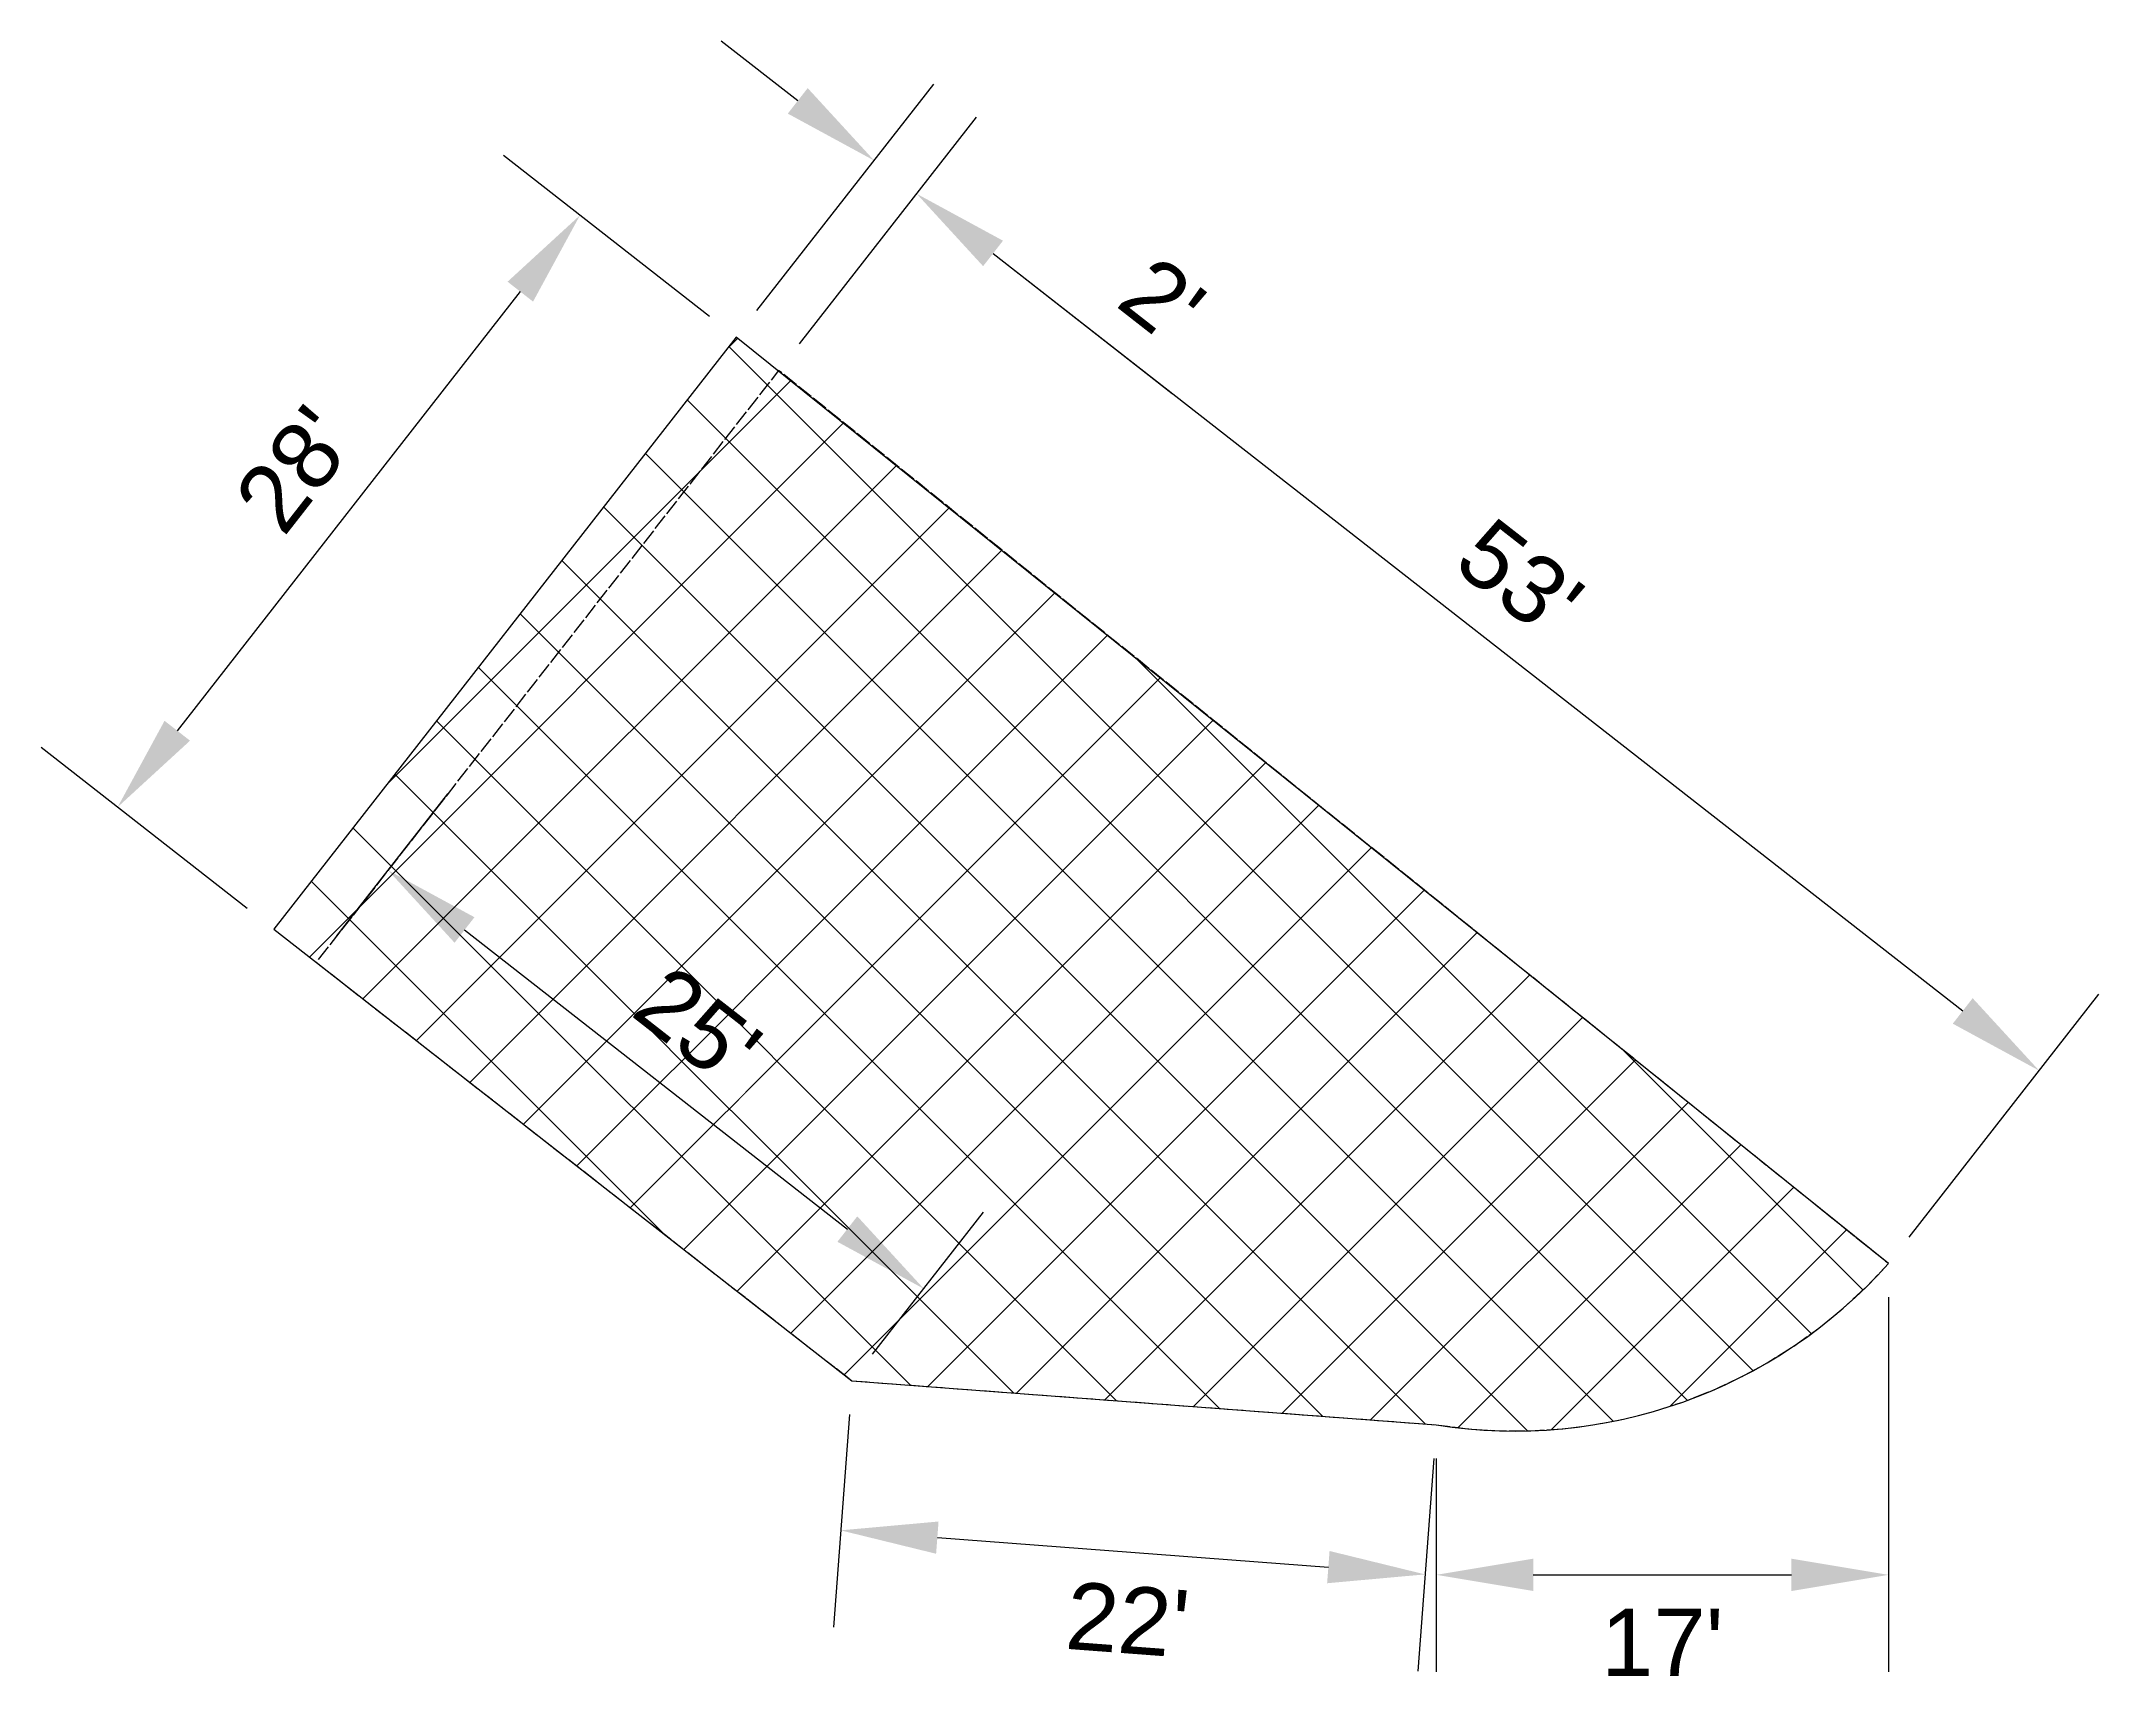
# Model space of a CAD drawing. Extents: x 6427206 to 6435731, y 1884028 to 1888410.
# Drawn here: x 6431545.5 to 6431621.9, y 1887985.2 to 1888046.6 of the extents above; entities that cross this region are included whole.
import ezdxf

# ---------------------------------------------------------------- set-up
doc = ezdxf.new("R2010")
doc.units = 0
doc.header["$MEASUREMENT"] = 0
doc.linetypes.add('ESMT', pattern=[0.7, 0.6, -0.1])
doc.layers.get('Defpoints').update_dxf_attribs({"lineweight": 25})
doc.layers.add('ANNO-DIMS-ESMT', color=150, linetype='Continuous', lineweight=25, plot=False)
for name, color, linetype, lineweight in [('C-LIMIT-LEASE-IMPACT', 7, 'Continuous', 30), ('C-LIMIT-LEASE-IMPACT-HATCH', 7, 'Continuous', 30), ('C-LIMT-ESMT', 1, 'ESMT', 30)]:
    doc.layers.add(name, color=color, linetype=linetype, lineweight=lineweight)
doc.styles.add('Arial 0.125', font='arial.ttf', dxfattribs={"height": 0.125})
doc.dimstyles.new('Arial 0.125', dxfattribs={"dimtxt": 0.125, "dimasz": 0.18, "dimexe": 0.18, "dimexo": 0.0625, "dimgap": 0.0625, "dimtad": 2, "dimdec": 0, "dimzin": 0, "dimdsep": 46, "dimtxsty": 'Arial 0.125', "dimcen": 0.09, "dimclrt": 256, "dimadec": 0, "dimazin": 0, "dimtfac": 1, "dimtdec": 0, "dimtofl": 0, "dimtmove": 0, "dimatfit": 3, "dimfxl": 1, "dimtfill": 1, "dimtolj": 1, "dimtzin": 0, "dimarcsym": 0})

# ---------------------------------------------------------------- blocks, each defined once
blk = doc.blocks.new('*D86')
at = {"layer": 'ANNO-DIMS-ESMT', "color": 0, "lineweight": -2, "transparency": 16777216}
for p, q in [((6431573.59, 1888044.341), (6431570.753, 1888046.557)), ((6431572.074, 1888036.553), (6431578.643, 1888044.962)), ((6431573.65, 1888035.321), (6431580.219, 1888043.73)), ((6431580.84, 1888038.677), (6431587.493, 1888033.479))]:
    blk.add_line(p, q, dxfattribs=at)
at = {"layer": 'ANNO-DIMS-ESMT', "color": 0, "transparency": 16777216}
for points in [[(6431573.959, 1888044.814), (6431573.22, 1888043.868), (6431576.427, 1888042.125)], [(6431581.209, 1888039.15), (6431580.47, 1888038.204), (6431578.003, 1888040.893)]]:
    blk.add_solid(points, dxfattribs=at)
at = {"layer": 'Defpoints', "color": 0, "transparency": 16777216}
for p in [(6431578.003, 1888040.893), (6431571.304, 1888035.568), (6431572.88, 1888034.336)]:
    blk.add_point(p, dxfattribs=at)
at = {"layer": 'ANNO-DIMS-ESMT', "transparency": 16777216, "insert": (6431587.127, 1888036.944), "char_height": 2.5, "attachment_point": 5, "rotation": 322.0023, "style": 'Arial 0.125', "bg_fill": 3, "box_fill_scale": 1.25, "bg_fill_color": 256, "bg_fill_true_color": 13158600, "bg_fill_transparency": 0}
blk.add_mtext("\\A1;2'", dxfattribs=at)
blk = doc.blocks.new('*D87')
at = {"layer": 'ANNO-DIMS-ESMT', "color": 0, "lineweight": -2, "transparency": 16777216}
for p, q in [((6431573.65, 1888035.321), (6431580.219, 1888043.73)), ((6431580.84, 1888038.677), (6431616.832, 1888010.559)), ((6431614.843, 1888002.165), (6431621.885, 1888011.18))]:
    blk.add_line(p, q, dxfattribs=at)
at = {"layer": 'ANNO-DIMS-ESMT', "color": 0, "transparency": 16777216}
for points in [[(6431581.209, 1888039.15), (6431580.47, 1888038.204), (6431578.003, 1888040.893)], [(6431617.201, 1888011.032), (6431616.463, 1888010.086), (6431619.669, 1888008.343)]]:
    blk.add_solid(points, dxfattribs=at)
at = {"layer": 'Defpoints', "color": 0, "transparency": 16777216}
for p in [(6431572.88, 1888034.336), (6431619.669, 1888008.343), (6431614.073, 1888001.18)]:
    blk.add_point(p, dxfattribs=at)
at = {"layer": 'ANNO-DIMS-ESMT', "transparency": 16777216, "insert": (6431600.392, 1888026.61), "char_height": 2.5, "attachment_point": 5, "rotation": 322.0023, "style": 'Arial 0.125', "bg_fill": 3, "box_fill_scale": 1.25, "bg_fill_color": 256, "bg_fill_true_color": 13158600, "bg_fill_transparency": 0}
blk.add_mtext("\\A1;53'", dxfattribs=at)
blk = doc.blocks.new('*D88')
at = {"layer": 'ANNO-DIMS-ESMT', "color": 0, "lineweight": -2, "transparency": 16777216}
for p, q in [((6431570.319, 1888036.337), (6431562.671, 1888042.312)), ((6431563.292, 1888037.259), (6431550.559, 1888020.96)), ((6431553.154, 1888014.365), (6431545.506, 1888020.339))]:
    blk.add_line(p, q, dxfattribs=at)
at = {"layer": 'ANNO-DIMS-ESMT', "color": 0, "transparency": 16777216}
for points in [[(6431562.819, 1888037.628), (6431563.765, 1888036.889), (6431565.508, 1888040.096)], [(6431550.086, 1888021.329), (6431551.032, 1888020.591), (6431548.343, 1888018.123)]]:
    blk.add_solid(points, dxfattribs=at)
at = {"layer": 'Defpoints', "color": 0, "transparency": 16777216}
for p in [(6431571.304, 1888035.568), (6431548.343, 1888018.123), (6431554.139, 1888013.595)]:
    blk.add_point(p, dxfattribs=at)
at = {"layer": 'ANNO-DIMS-ESMT', "transparency": 16777216, "insert": (6431554.934, 1888030.665), "char_height": 2.5, "attachment_point": 5, "rotation": 52.0023, "style": 'Arial 0.125', "bg_fill": 3, "box_fill_scale": 1.25, "bg_fill_color": 256, "bg_fill_true_color": 13158600, "bg_fill_transparency": 0}
blk.add_mtext("\\A1;28'", dxfattribs=at)
blk = doc.blocks.new('*D89')
at = {"layer": 'ANNO-DIMS-ESMT', "color": 0, "lineweight": -2, "transparency": 16777216}
for p, q in [((6431556.484, 1888013.349), (6431560.6, 1888018.617)), ((6431561.22, 1888013.564), (6431575.432, 1888002.462)), ((6431576.37, 1887997.815), (6431580.485, 1888003.083))]:
    blk.add_line(p, q, dxfattribs=at)
at = {"layer": 'ANNO-DIMS-ESMT', "color": 0, "transparency": 16777216}
for points in [[(6431561.59, 1888014.037), (6431560.851, 1888013.091), (6431558.383, 1888015.78)], [(6431575.801, 1888002.935), (6431575.062, 1888001.99), (6431578.269, 1888000.246)]]:
    blk.add_solid(points, dxfattribs=at)
at = {"layer": 'Defpoints', "color": 0, "transparency": 16777216}
for p in [(6431555.715, 1888012.364), (6431578.269, 1888000.246), (6431575.6, 1887996.83)]:
    blk.add_point(p, dxfattribs=at)
at = {"layer": 'ANNO-DIMS-ESMT', "transparency": 16777216, "insert": (6431569.881, 1888010.004), "char_height": 2.5, "attachment_point": 5, "rotation": 322.00386, "style": 'Arial 0.125', "bg_fill": 3, "box_fill_scale": 1.25, "bg_fill_color": 256, "bg_fill_true_color": 13158600, "bg_fill_transparency": 0}
blk.add_mtext("\\A1;25'", dxfattribs=at)
blk = doc.blocks.new('*D90')
at = {"layer": 'ANNO-DIMS-ESMT', "color": 0, "lineweight": -2, "transparency": 16777216}
for p, q in [((6431575.506, 1887995.584), (6431574.911, 1887987.688)), ((6431597.199, 1887993.948), (6431596.604, 1887986.053)), ((6431578.771, 1887991.008), (6431593.285, 1887989.913))]:
    blk.add_line(p, q, dxfattribs=at)
at = {"layer": 'ANNO-DIMS-ESMT', "color": 0, "transparency": 16777216}
for points in [[(6431578.816, 1887991.606), (6431578.726, 1887990.409), (6431575.181, 1887991.278)], [(6431593.33, 1887990.512), (6431593.24, 1887989.315), (6431596.875, 1887989.643)]]:
    blk.add_solid(points, dxfattribs=at)
at = {"layer": 'Defpoints', "color": 0, "transparency": 16777216}
for p in [(6431575.6, 1887996.83), (6431597.293, 1887995.195), (6431596.875, 1887989.643)]:
    blk.add_point(p, dxfattribs=at)
at = {"layer": 'ANNO-DIMS-ESMT', "transparency": 16777216, "insert": (6431585.84, 1887987.962), "char_height": 2.5, "attachment_point": 5, "rotation": 355.68892, "style": 'Arial 0.125', "bg_fill": 3, "box_fill_scale": 1.25, "bg_fill_color": 256, "bg_fill_true_color": 13158600, "bg_fill_transparency": 0}
blk.add_mtext("\\A1;22'", dxfattribs=at)
blk = doc.blocks.new('*D91')
at = {"layer": 'ANNO-DIMS-ESMT', "color": 0, "lineweight": -2, "transparency": 16777216}
for p, q in [((6431614.073, 1887999.93), (6431614.073, 1887986.026)), ((6431597.293, 1887993.945), (6431597.293, 1887986.026)), ((6431600.893, 1887989.626), (6431610.473, 1887989.626))]:
    blk.add_line(p, q, dxfattribs=at)
at = {"layer": 'ANNO-DIMS-ESMT', "color": 0, "transparency": 16777216}
for points in [[(6431600.893, 1887990.226), (6431600.893, 1887989.026), (6431597.293, 1887989.626)], [(6431610.473, 1887990.226), (6431610.473, 1887989.026), (6431614.073, 1887989.626)]]:
    blk.add_solid(points, dxfattribs=at)
at = {"layer": 'Defpoints', "color": 0, "transparency": 16777216}
for p in [(6431614.073, 1888001.18), (6431597.293, 1887995.195), (6431614.073, 1887989.626)]:
    blk.add_point(p, dxfattribs=at)
at = {"layer": 'ANNO-DIMS-ESMT', "transparency": 16777216, "insert": (6431605.683, 1887987.121), "char_height": 2.5, "attachment_point": 5, "style": 'Arial 0.125', "bg_fill": 3, "box_fill_scale": 1.25, "bg_fill_color": 256, "bg_fill_true_color": 13158600, "bg_fill_transparency": 0}
blk.add_mtext("\\A1;17'", dxfattribs=at)

msp = doc.modelspace()

# ---------------------------------------------------------------- linework, layer by layer
at = {"layer": 'C-LIMT-ESMT', "flags": 128}
msp.add_lwpolyline([(6431555.715, 1888012.364), (6431575.6, 1887996.83), (6431597.293, 1887995.195, 0.255698), (6431614.073, 1888001.18), (6431572.88, 1888034.336)], format="xyb", close=True, dxfattribs=at)

# ---------------------------------------------------------------- next in the draw order: dimensions: what is measured, and where the dimension line sits
at = {"layer": 'ANNO-DIMS-ESMT'}
dim = msp.add_aligned_dim(p1=(6431571.304, 1888035.568), p2=(6431572.88, 1888034.336), distance=8.321, dimstyle='Arial 0.125', override={"dimpost": "'"}, dxfattribs=at)
dim.commit()
dim.dimension.update_dxf_attribs({"geometry": '*D86', "text_midpoint": (6431587.127, 1888036.944)})

# ---------------------------------------------------------------- next in the draw order: dimensions: what is measured, and where the dimension line sits
dim = msp.add_linear_dim(base=(6431619.669, 1888008.343), p1=(6431572.88, 1888034.336), p2=(6431614.073, 1888001.18), angle=142.0023, dimstyle='Arial 0.125', override={"dimpost": "'"}, dxfattribs=at)
dim.commit()
dim.dimension.update_dxf_attribs({"geometry": '*D87', "text_midpoint": (6431600.392, 1888026.61)})
dim = msp.add_aligned_dim(p1=(6431571.304, 1888035.568), p2=(6431554.139, 1888013.595), distance=-7.355, dimstyle='Arial 0.125', override={"dimpost": "'"}, dxfattribs=at)
dim.commit()
dim.dimension.update_dxf_attribs({"geometry": '*D88', "text_midpoint": (6431554.934, 1888030.665)})

# ---------------------------------------------------------------- next in the draw order: dimensions: what is measured, and where the dimension line sits
dim = msp.add_aligned_dim(p1=(6431555.715, 1888012.364), p2=(6431575.6, 1887996.83), distance=4.335, dimstyle='Arial 0.125', override={"dimpost": "'"}, dxfattribs=at)
dim.commit()
dim.dimension.update_dxf_attribs({"geometry": '*D89', "text_midpoint": (6431569.881, 1888010.004)})

# ---------------------------------------------------------------- next in the draw order: dimensions: what is measured, and where the dimension line sits
dim = msp.add_aligned_dim(p1=(6431575.6, 1887996.83), p2=(6431597.293, 1887995.195), distance=-5.568, dimstyle='Arial 0.125', override={"dimpost": "'"}, dxfattribs=at)
dim.commit()
dim.dimension.update_dxf_attribs({"geometry": '*D90', "text_midpoint": (6431585.84, 1887987.962)})

# ---------------------------------------------------------------- next in the draw order: dimensions: what is measured, and where the dimension line sits
dim = msp.add_linear_dim(base=(6431614.073, 1887989.626), p1=(6431597.293, 1887995.195), p2=(6431614.073, 1888001.18), dimstyle='Arial 0.125', override={"dimpost": "'"}, dxfattribs=at)
dim.commit()
dim.dimension.update_dxf_attribs({"geometry": '*D91', "text_midpoint": (6431605.683, 1887987.121)})

# ---------------------------------------------------------------- next in the draw order: hatches: boundary and pattern name
at = {"layer": 'C-LIMIT-LEASE-IMPACT-HATCH'}
h = msp.add_hatch(dxfattribs=at)
h.set_pattern_fill('ANSI37', color=256)
h.set_pattern_definition([(45, (0, 0), (-1.767766953, 1.767766953), []), (135, (0, 0), (-1.767766953, -1.767766953), [])])
edge = h.paths.add_edge_path()
edge.add_line((6431554.139, 1888013.595), (6431575.6, 1887996.83))
edge.add_line((6431575.6, 1887996.83), (6431597.293, 1887995.195))
edge.add_arc((6431600.214, 1888013.521), 18.558, 260.94595, 318.31842)
edge.add_line((6431614.073, 1888001.18), (6431571.304, 1888035.568))
edge.add_line((6431571.304, 1888035.568), (6431554.139, 1888013.595))

# ---------------------------------------------------------------- next in the draw order: linework, layer by layer
at = {"layer": 'C-LIMIT-LEASE-IMPACT', "flags": 128}
msp.add_lwpolyline([(6431554.139, 1888013.595), (6431575.6, 1887996.83), (6431597.293, 1887995.195, 0.255698), (6431614.073, 1888001.18), (6431571.304, 1888035.568)], format="xyb", close=True, dxfattribs=at)

doc.saveas('drawing.dxf')
